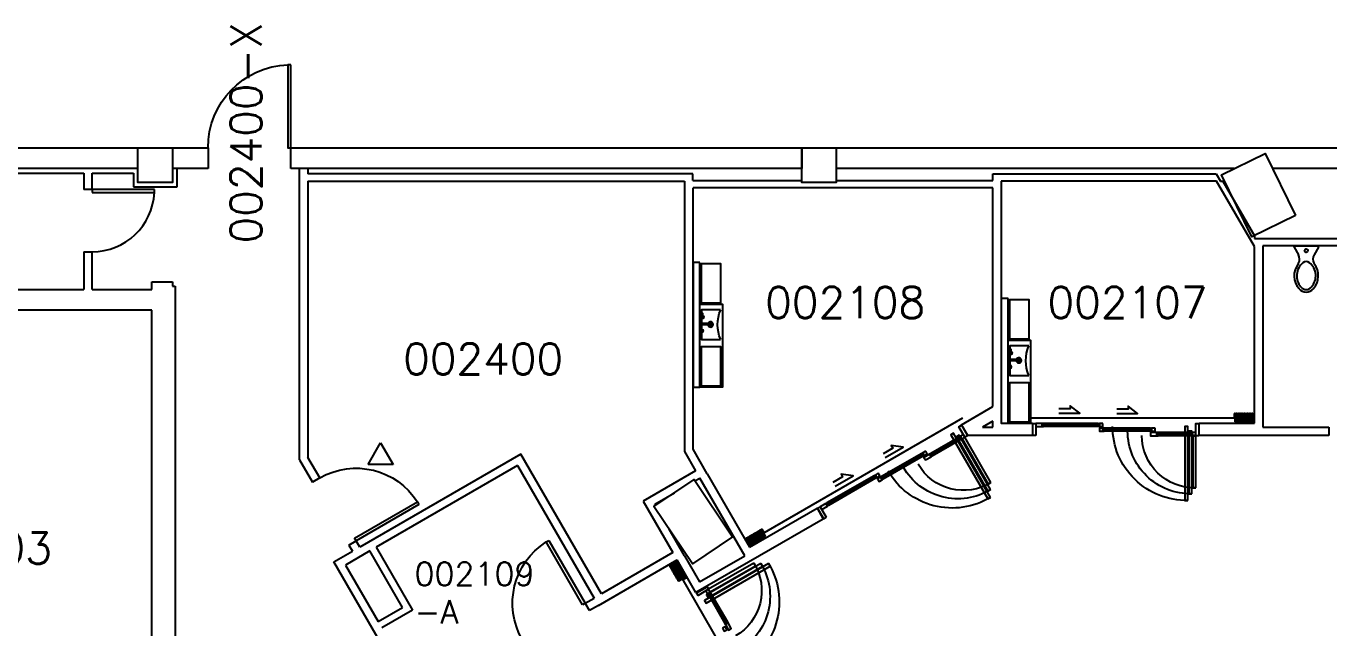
# Model space of a CAD drawing. Extents: x -1957 to 1822, y 4767 to 7331.
# Drawn here: x -1196 to -442, y 6773 to 7121 of the extents above; entities that cross this region are included whole.
import ezdxf

# ---------------------------------------------------------------- set-up
doc = ezdxf.new("R2010")
doc.units = 0
doc.header["$LTSCALE"] = 48
doc.header["$MEASUREMENT"] = 0
doc.layers.get('0').update_dxf_attribs({"linetype": 'CONTINUOUS'})
for name, color, linetype in [('ARDOOR', 7, 'CONTINUOUS'), ('ARROOMNO', 4, 'CONTINUOUS'), ('ARWALL', 7, 'CONTINUOUS'), ('COL', 14, 'CONTINUOUS'), ('EXDOOR', 8, 'CONTINUOUS'), ('EXWALL', 8, 'CONTINUOUS'), ('MILL', 1, 'CONTINUOUS'), ('MPFIXTURE', 3, 'CONTINUOUS'), ('NOTE', 4, 'CONTINUOUS')]:
    doc.layers.add(name, color=color, linetype=linetype)
doc.styles.add('ROMANS', font='romans.shx', dxfattribs={"height": 18})

# ---------------------------------------------------------------- blocks, each defined once
blk = doc.blocks.new('TLT-WALL')
for p, q in [((-7, 0), (7, 0)), ((-7, -0.75), (-7, 0)), ((-7, -0.75), (-4.5, -5.25)), ((7, -0.75), (4.5, -5.25)), ((7, -0.75), (7, 0))]:
    blk.add_line(p, q)
blk.add_circle((0, -2.75), 1)
for centre, radius, start, end in [((-9, -7.75), 5.15, 333.62223, 29.0546), ((9, -7.75), 5.15, 150.9454, 206.37777), ((4.17, -17.29), 11.17, 141.80297, 221.62671), ((4.17, -17.29), 9.67, 128.70115, 221.62671), ((-6.18, -9.15), 2, 321.80297, 333.62223), ((0, -12.09), 3, 51.29885, 128.70115), ((-4.17, -17.29), 9.67, 318.37329, 51.29885), ((-4.17, -17.29), 11.17, 318.37329, 38.19703), ((6.18, -9.15), 2, 206.37777, 218.19703), ((-5.67, -26.04), 2, 38.98795, 41.62671), ((0, -21.45), 5.3, 218.98795, 321.01205), ((-5.67, -26.04), 3.5, 38.98795, 41.62671), ((0, -21.45), 3.8, 218.98795, 321.01205), ((5.67, -26.04), 3.5, 138.37329, 141.01205), ((5.67, -26.04), 2, 138.37329, 141.01205)]:
    blk.add_arc(centre, radius, start, end)
blk = doc.blocks.new('3-06-DR')
at = {"color": 0}
for p, q in [((0, 42), (0, 0)), ((1.75, 42), (0, 42)), ((1.75, 0), (1.75, 42)), ((0, 0), (1.75, 0))]:
    blk.add_line(p, q, dxfattribs=at)
blk.add_arc((-0.07, -0.03), 42.07, 0.03589, 87.52636, dxfattribs=at)
blk = doc.blocks.new('3-00-DR')
at = {"color": 0}
for p, q in [((0, 36), (0, 0)), ((1.75, 36), (0, 36)), ((1.75, 0), (1.75, 36)), ((0, 0), (1.75, 0))]:
    blk.add_line(p, q, dxfattribs=at)
blk.add_arc((-0.08, -0.03), 36.08, 0.04901, 87.09698, dxfattribs=at)
blk = doc.blocks.new('4-00-DR')
at = {"color": 0}
blk.add_lwpolyline([(0, 48), (1.75, 48), (1.75, 0), (0, 0)], close=True, dxfattribs=at)
blk.add_arc((-0.06, -0.02), 48.06, 0.02741, 87.84514, dxfattribs=at)
blk = doc.blocks.new('TRIANGLE')
for p, q in [((-7.26, -3.64), (0, 8.93)), ((0, 8.93), (7.26, -3.64)), ((7.26, -3.64), (-7.26, -3.64))]:
    blk.add_line(p, q)

msp = doc.modelspace()

# ---------------------------------------------------------------- linework, layer by layer
at = {"layer": 'ARDOOR'}
for p, q in [((-496.81, 6894.38), (-496.81, 6896.68)), ((-496.35, 6892.09), (-496.35, 6896.68)), ((-495.89, 6892.09), (-495.89, 6896.68)), ((-495.43, 6892.09), (-495.43, 6896.68)), ((-494.97, 6892.09), (-494.97, 6896.68)), ((-494.52, 6892.09), (-494.52, 6896.68)), ((-494.06, 6892.09), (-494.06, 6896.68)), ((-493.6, 6892.09), (-493.6, 6896.68)), ((-493.14, 6892.09), (-493.14, 6896.68)), ((-492.68, 6892.09), (-492.68, 6896.68)), ((-492.22, 6892.09), (-492.22, 6896.68)), ((-491.76, 6892.09), (-491.76, 6896.68)), ((-491.31, 6892.09), (-491.31, 6896.68)), ((-490.85, 6892.09), (-490.85, 6896.68)), ((-490.39, 6892.09), (-490.39, 6896.68)), ((-489.93, 6892.09), (-489.93, 6896.68)), ((-489.47, 6892.09), (-489.47, 6896.68)), ((-489.01, 6892.09), (-489.01, 6896.68)), ((-488.55, 6892.09), (-488.55, 6896.68)), ((-488.1, 6892.09), (-488.1, 6896.68)), ((-487.64, 6892.09), (-487.64, 6896.68)), ((-487.18, 6892.09), (-487.18, 6896.68)), ((-486.72, 6892.09), (-486.72, 6896.68)), ((-486.26, 6892.09), (-486.26, 6896.68)), ((-654.22, 6894.09), (-778.9, 6822.17)), ((-614.84, 6894.35), (-485.34, 6894.35)), ((-575.76, 6891.06), (-607.26, 6891.07)), ((-575.76, 6889.31), (-607.26, 6889.32)), ((-496.81, 6893.99), (-496.81, 6894.38)), ((-496.35, 6892.08), (-496.35, 6892.09)), ((-495.89, 6892.08), (-495.89, 6892.09)), ((-495.43, 6892.08), (-495.43, 6892.09)), ((-494.97, 6892.08), (-494.97, 6892.09)), ((-494.52, 6892.08), (-494.52, 6892.09)), ((-494.06, 6892.08), (-494.06, 6892.09)), ((-493.6, 6892.08), (-493.6, 6892.09)), ((-493.14, 6892.08), (-493.14, 6892.09)), ((-492.68, 6892.08), (-492.68, 6892.09)), ((-492.22, 6892.08), (-492.22, 6892.09)), ((-491.76, 6892.08), (-491.76, 6892.09)), ((-491.31, 6892.08), (-491.31, 6892.09)), ((-490.85, 6892.08), (-490.85, 6892.09)), ((-490.39, 6892.08), (-490.39, 6892.09)), ((-489.93, 6892.08), (-489.93, 6892.09)), ((-489.47, 6892.08), (-489.47, 6892.09)), ((-489.01, 6892.08), (-489.01, 6892.09)), ((-488.55, 6892.08), (-488.55, 6892.09)), ((-488.1, 6892.08), (-488.1, 6892.09)), ((-487.64, 6892.08), (-487.64, 6892.09)), ((-487.18, 6892.08), (-487.18, 6892.09)), ((-486.72, 6892.08), (-486.72, 6892.09)), ((-486.26, 6892.08), (-486.26, 6892.09)), ((-485.8, 6892.09), (-485.8, 6894.38)), ((-485.8, 6892.08), (-485.8, 6892.09)), ((-656.13, 6883.26), (-672.59, 6873.76)), ((-655.26, 6881.75), (-671.71, 6872.25)), ((-545.51, 6888.44), (-572.26, 6888.44)), ((-545.51, 6886.69), (-572.26, 6886.69)), ((-522.01, 6885.81), (-541.01, 6885.81)), ((-522.01, 6884.06), (-541.01, 6884.06)), ((-677.8, 6873.79), (-700.96, 6860.41)), ((-676.92, 6872.27), (-700.09, 6858.9)), ((-705.31, 6860.94), (-732.59, 6845.19)), ((-704.43, 6859.42), (-731.71, 6843.67)), ((-769.4, 6825.01), (-771.7, 6828.98)), ((-769.01, 6825.24), (-771.3, 6829.21)), ((-768.61, 6825.47), (-770.9, 6829.44)), ((-768.21, 6825.7), (-770.5, 6829.67)), ((-768.96, 6827.91), (-770.11, 6829.9)), ((-776.95, 6820.66), (-779.24, 6824.63)), ((-776.55, 6820.89), (-778.85, 6824.86)), ((-777.35, 6820.43), (-778.49, 6822.41)), ((-776.16, 6821.11), (-778.45, 6825.09)), ((-775.76, 6821.34), (-778.05, 6825.32)), ((-775.36, 6821.57), (-777.65, 6825.54)), ((-774.97, 6821.8), (-777.26, 6825.77)), ((-774.57, 6822.03), (-776.86, 6826)), ((-774.17, 6822.26), (-776.46, 6826.23)), ((-773.77, 6822.49), (-776.07, 6826.46)), ((-775.75, 6821.33), (-775.76, 6821.34)), ((-773.38, 6822.72), (-775.67, 6826.69)), ((-775.36, 6821.56), (-775.36, 6821.57)), ((-772.98, 6822.95), (-775.27, 6826.92)), ((-774.96, 6821.79), (-774.97, 6821.8)), ((-772.58, 6823.18), (-774.87, 6827.15)), ((-774.56, 6822.02), (-774.57, 6822.03)), ((-772.19, 6823.41), (-774.48, 6827.38)), ((-774.17, 6822.25), (-774.17, 6822.26)), ((-771.79, 6823.64), (-774.08, 6827.61)), ((-773.77, 6822.48), (-773.77, 6822.49)), ((-771.39, 6823.86), (-773.68, 6827.84)), ((-773.37, 6822.71), (-773.38, 6822.72)), ((-770.99, 6824.09), (-773.29, 6828.07)), ((-772.97, 6822.94), (-772.98, 6822.95)), ((-770.6, 6824.32), (-772.89, 6828.29)), ((-772.58, 6823.17), (-772.58, 6823.18)), ((-770.2, 6824.55), (-772.49, 6828.52)), ((-772.18, 6823.4), (-772.19, 6823.41)), ((-769.8, 6824.78), (-772.09, 6828.75)), ((-771.78, 6823.63), (-771.79, 6823.64)), ((-771.39, 6823.85), (-771.39, 6823.86)), ((-770.99, 6824.08), (-770.99, 6824.09)), ((-770.59, 6824.31), (-770.6, 6824.32)), ((-770.19, 6824.54), (-770.2, 6824.55)), ((-769.8, 6824.77), (-769.8, 6824.78)), ((-769.4, 6825), (-769.4, 6825.01)), ((-769, 6825.23), (-769.01, 6825.24)), ((-768.76, 6827.57), (-768.96, 6827.91)), ((-768.6, 6825.46), (-768.61, 6825.47)), ((-768.21, 6825.69), (-768.21, 6825.7)), ((-777.34, 6820.42), (-777.35, 6820.43)), ((-776.95, 6820.65), (-776.95, 6820.66)), ((-776.55, 6820.88), (-776.55, 6820.89)), ((-776.15, 6821.1), (-776.16, 6821.11)), ((-823.61, 6809.18), (-823.6, 6809.19)), ((-823.6, 6809.19), (-821.61, 6810.33)), ((-823.38, 6808.78), (-823.37, 6808.79)), ((-823.37, 6808.79), (-819.4, 6811.08)), ((-823.15, 6808.39), (-823.14, 6808.39)), ((-823.14, 6808.39), (-819.17, 6810.68)), ((-822.92, 6807.99), (-822.91, 6807.99)), ((-822.91, 6807.99), (-818.94, 6810.29)), ((-822.69, 6807.59), (-822.68, 6807.6)), ((-822.68, 6807.6), (-818.71, 6809.89)), ((-822.46, 6807.19), (-822.45, 6807.2)), ((-822.45, 6807.2), (-818.48, 6809.49)), ((-822.23, 6806.8), (-822.22, 6806.8)), ((-822.22, 6806.8), (-818.25, 6809.1)), ((-822, 6806.4), (-821.99, 6806.41)), ((-821.99, 6806.41), (-818.02, 6808.7)), ((-821.85, 6810.73), (-762.68, 6708.23)), ((-821.76, 6806.01), (-817.79, 6808.3)), ((-821.53, 6805.61), (-817.56, 6807.9)), ((-821.31, 6805.21), (-817.33, 6807.51)), ((-821.08, 6804.82), (-817.1, 6807.11)), ((-820.85, 6804.42), (-816.88, 6806.71)), ((-820.62, 6804.02), (-816.65, 6806.32)), ((-821.77, 6806), (-821.76, 6806.01)), ((-821.54, 6805.61), (-821.53, 6805.61)), ((-821.32, 6805.21), (-821.31, 6805.21)), ((-821.09, 6804.81), (-821.08, 6804.82)), ((-820.86, 6804.41), (-820.85, 6804.42)), ((-820.63, 6804.02), (-820.62, 6804.02)), ((-820.4, 6803.62), (-820.39, 6803.63)), ((-820.39, 6803.63), (-816.42, 6805.92)), ((-820.17, 6803.22), (-820.16, 6803.23)), ((-820.16, 6803.23), (-816.19, 6805.52)), ((-819.94, 6802.83), (-819.93, 6802.83)), ((-819.93, 6802.83), (-815.96, 6805.12)), ((-819.71, 6802.43), (-819.7, 6802.43)), ((-819.7, 6802.43), (-815.73, 6804.73)), ((-819.48, 6802.03), (-819.47, 6802.04)), ((-819.47, 6802.04), (-815.5, 6804.33)), ((-819.25, 6801.63), (-819.24, 6801.64)), ((-819.24, 6801.64), (-815.27, 6803.93)), ((-819.02, 6801.24), (-819.01, 6801.24)), ((-819.01, 6801.24), (-815.04, 6803.54)), ((-818.79, 6800.84), (-818.78, 6800.85)), ((-818.78, 6800.85), (-814.81, 6803.14)), ((-818.56, 6800.45), (-814.58, 6802.74)), ((-818.56, 6800.44), (-818.56, 6800.45)), ((-818.34, 6800.05), (-818.33, 6800.05)), ((-818.33, 6800.05), (-814.35, 6802.34)), ((-816.45, 6800.6), (-816.11, 6800.8)), ((-816.11, 6800.8), (-814.13, 6801.95)), ((-801.22, 6791.99), (-791.72, 6775.54)), ((-799.71, 6792.87), (-790.21, 6776.41))]:
    msp.add_line(p, q, dxfattribs=at)
at = {"layer": 'ARDOOR', "flags": 128}
for points in [[(-598.38, 6897.06), (-586.38, 6897.06), (-591.93, 6901.33), (-591.93, 6899.56), (-598.43, 6899.56)], [(-564.88, 6896.94), (-552.88, 6896.94), (-558.43, 6901.2), (-558.43, 6899.44), (-564.93, 6899.44)], [(-496.35, 6896.67), (-496.39, 6896.8), (-496.51, 6896.88), (-496.65, 6896.88), (-496.76, 6896.8), (-496.81, 6896.67)], [(-495.43, 6896.67), (-495.48, 6896.8), (-495.59, 6896.88), (-495.73, 6896.88), (-495.85, 6896.8), (-495.89, 6896.67)], [(-494.52, 6896.67), (-494.56, 6896.8), (-494.67, 6896.88), (-494.82, 6896.88), (-494.93, 6896.8), (-494.97, 6896.67)], [(-493.6, 6896.67), (-493.64, 6896.8), (-493.76, 6896.88), (-493.9, 6896.88), (-494.01, 6896.8), (-494.06, 6896.67)], [(-492.68, 6896.67), (-492.73, 6896.8), (-492.84, 6896.88), (-492.98, 6896.88), (-493.1, 6896.8), (-493.14, 6896.67)], [(-491.76, 6896.67), (-491.81, 6896.8), (-491.92, 6896.88), (-492.06, 6896.88), (-492.18, 6896.8), (-492.22, 6896.67)], [(-490.85, 6896.67), (-490.89, 6896.8), (-491.01, 6896.88), (-491.15, 6896.88), (-491.26, 6896.8), (-491.31, 6896.67)], [(-489.93, 6896.67), (-489.97, 6896.8), (-490.09, 6896.88), (-490.23, 6896.88), (-490.34, 6896.8), (-490.39, 6896.67)], [(-489.01, 6896.67), (-489.06, 6896.8), (-489.17, 6896.88), (-489.31, 6896.88), (-489.43, 6896.8), (-489.47, 6896.67)], [(-488.1, 6896.67), (-488.14, 6896.8), (-488.25, 6896.88), (-488.4, 6896.88), (-488.51, 6896.8), (-488.55, 6896.67)], [(-487.18, 6896.67), (-487.22, 6896.8), (-487.34, 6896.88), (-487.48, 6896.88), (-487.59, 6896.8), (-487.64, 6896.67)], [(-486.26, 6896.67), (-486.31, 6896.8), (-486.42, 6896.88), (-486.56, 6896.88), (-486.68, 6896.8), (-486.72, 6896.67)], [(-651.36, 6884), (-652.88, 6883.12), (-656.38, 6889.19), (-654.86, 6890.06), (-651.36, 6884)], [(-611.76, 6884.07), (-613.51, 6884.07), (-613.51, 6891.07), (-611.76, 6891.07), (-611.76, 6884.07)], [(-608.01, 6891.07), (-611.76, 6891.07), (-611.76, 6889.32), (-608.01, 6889.32), (-608.01, 6891.07)], [(-607.26, 6890.57), (-607.26, 6891.07), (-608.01, 6891.07), (-608.01, 6890.57), (-607.26, 6890.57)], [(-575.01, 6890.56), (-608.01, 6890.57), (-608.01, 6889.82), (-575.01, 6889.81), (-575.01, 6890.56)], [(-607.26, 6889.32), (-607.26, 6889.82), (-608.01, 6889.82), (-608.01, 6889.32), (-607.26, 6889.32)], [(-575.76, 6890.56), (-575.76, 6891.06), (-575.01, 6891.06), (-575.01, 6890.56), (-575.76, 6890.56)], [(-575.76, 6889.31), (-575.76, 6889.81), (-575.01, 6889.81), (-575.01, 6889.31), (-575.76, 6889.31)], [(-573.01, 6891.06), (-575.01, 6891.06), (-575.01, 6889.31), (-573.01, 6889.31), (-573.01, 6891.06)], [(-523.76, 6846.63), (-523.76, 6889.38), (-525.51, 6889.38), (-525.51, 6846.63), (-523.76, 6846.63)], [(-517.51, 6884.06), (-519.26, 6884.06), (-519.26, 6891.06), (-517.51, 6891.06), (-517.51, 6884.06)], [(-496.35, 6892.08), (-496.31, 6891.95), (-496.19, 6891.86), (-496.05, 6891.86), (-495.94, 6891.95), (-495.89, 6892.08)], [(-495.43, 6892.08), (-495.39, 6891.95), (-495.27, 6891.86), (-495.13, 6891.86), (-495.02, 6891.95), (-494.97, 6892.08)], [(-494.52, 6892.08), (-494.47, 6891.95), (-494.36, 6891.86), (-494.22, 6891.86), (-494.1, 6891.95), (-494.06, 6892.08)], [(-493.6, 6892.08), (-493.55, 6891.95), (-493.44, 6891.86), (-493.3, 6891.86), (-493.18, 6891.95), (-493.14, 6892.08)], [(-492.68, 6892.08), (-492.64, 6891.95), (-492.52, 6891.86), (-492.38, 6891.86), (-492.27, 6891.95), (-492.22, 6892.08)], [(-491.76, 6892.08), (-491.72, 6891.95), (-491.61, 6891.86), (-491.46, 6891.86), (-491.35, 6891.95), (-491.31, 6892.08)], [(-490.85, 6892.08), (-490.8, 6891.95), (-490.69, 6891.86), (-490.55, 6891.86), (-490.43, 6891.95), (-490.39, 6892.08)], [(-489.93, 6892.08), (-489.89, 6891.95), (-489.77, 6891.86), (-489.63, 6891.86), (-489.52, 6891.95), (-489.47, 6892.08)], [(-489.01, 6892.08), (-488.97, 6891.95), (-488.85, 6891.86), (-488.71, 6891.86), (-488.6, 6891.95), (-488.55, 6892.08)], [(-488.1, 6892.08), (-488.05, 6891.95), (-487.94, 6891.86), (-487.8, 6891.86), (-487.68, 6891.95), (-487.64, 6892.08)], [(-487.18, 6892.08), (-487.13, 6891.95), (-487.02, 6891.86), (-486.88, 6891.86), (-486.76, 6891.95), (-486.72, 6892.08)], [(-486.26, 6892.08), (-486.22, 6891.95), (-486.1, 6891.86), (-485.96, 6891.86), (-485.85, 6891.95), (-485.8, 6892.08)], [(-655.23, 6883.21), (-672.99, 6872.96), (-672.61, 6872.31), (-654.86, 6882.56), (-655.23, 6883.21)], [(-638.02, 6848.4), (-659.4, 6885.42), (-660.91, 6884.54), (-639.54, 6847.52), (-638.02, 6848.4)], [(-638.01, 6852.88), (-656.14, 6884.27), (-657.65, 6883.4), (-639.53, 6852), (-638.01, 6852.88)], [(-655.88, 6882.83), (-656.13, 6883.26), (-655.48, 6883.64), (-655.23, 6883.21), (-655.88, 6882.83)], [(-655.26, 6881.75), (-655.51, 6882.18), (-654.86, 6882.56), (-654.61, 6882.12), (-655.26, 6881.75)], [(-653.75, 6884.64), (-655.48, 6883.64), (-654.61, 6882.12), (-652.88, 6883.12), (-653.75, 6884.64)], [(-654.39, 6882.25), (-654.39, 6882.25), (-639.27, 6856.05), (-637.75, 6856.93)], [(-637.75, 6856.93), (-652.88, 6883.12), (-652.88, 6883.12)], [(-573.01, 6888.44), (-575.01, 6888.44), (-575.01, 6886.69), (-573.01, 6886.69), (-573.01, 6888.44)], [(-572.26, 6887.94), (-572.26, 6888.44), (-573.01, 6888.44), (-573.01, 6887.94), (-572.26, 6887.94)], [(-544.76, 6887.94), (-573.01, 6887.94), (-573.01, 6887.19), (-544.76, 6887.19), (-544.76, 6887.94)], [(-572.26, 6886.69), (-572.26, 6887.19), (-573.01, 6887.19), (-573.01, 6886.69), (-572.26, 6886.69)], [(-545.51, 6887.94), (-545.51, 6888.44), (-544.76, 6888.44), (-544.76, 6887.94), (-545.51, 6887.94)], [(-545.51, 6886.69), (-545.51, 6887.19), (-544.76, 6887.19), (-544.76, 6886.69), (-545.51, 6886.69)], [(-541.76, 6885.81), (-545.51, 6885.81), (-545.51, 6884.06), (-541.76, 6884.06), (-541.76, 6885.81)], [(-542.76, 6888.44), (-544.76, 6888.44), (-544.76, 6886.69), (-542.76, 6886.69), (-542.76, 6888.44)], [(-541.01, 6885.31), (-541.01, 6885.81), (-541.76, 6885.81), (-541.76, 6885.31), (-541.01, 6885.31)], [(-521.26, 6885.31), (-541.76, 6885.31), (-541.76, 6884.56), (-521.26, 6884.56), (-521.26, 6885.31)], [(-541.01, 6884.06), (-541.01, 6884.56), (-541.76, 6884.56), (-541.76, 6884.06), (-541.01, 6884.06)], [(-521.51, 6850.5), (-521.51, 6886.75), (-523.26, 6886.75), (-523.26, 6850.5), (-521.51, 6850.5)], [(-522.01, 6885.31), (-522.01, 6885.81), (-521.26, 6885.81), (-521.26, 6885.31), (-522.01, 6885.31)], [(-522.01, 6884.06), (-522.01, 6884.56), (-521.26, 6884.56), (-521.26, 6884.06), (-522.01, 6884.06)], [(-519.26, 6885.81), (-521.26, 6885.81), (-521.26, 6884.06), (-519.26, 6884.06), (-519.26, 6885.81)], [(-519.26, 6853.88), (-519.26, 6884.13), (-521.01, 6884.13), (-521.01, 6853.88), (-519.26, 6853.88)], [(-698.83, 6871.46), (-688.43, 6877.46), (-695.37, 6878.37), (-694.49, 6876.85), (-700.12, 6873.6)], [(-677.55, 6873.35), (-677.8, 6873.79), (-677.15, 6874.16), (-676.9, 6873.73), (-677.55, 6873.35)], [(-675.42, 6875.16), (-677.15, 6874.16), (-676.27, 6872.65), (-674.54, 6873.65), (-675.42, 6875.16)], [(-676.9, 6873.73), (-701.36, 6859.6), (-700.99, 6858.95), (-676.52, 6873.08), (-676.9, 6873.73)], [(-676.92, 6872.27), (-677.17, 6872.7), (-676.52, 6873.08), (-676.27, 6872.65), (-676.92, 6872.27)], [(-673.24, 6873.39), (-676.48, 6871.51), (-675.61, 6870), (-672.36, 6871.87), (-673.24, 6873.39)], [(-672.34, 6873.33), (-672.59, 6873.76), (-673.24, 6873.39), (-672.99, 6872.96), (-672.34, 6873.33)], [(-671.71, 6872.25), (-671.96, 6872.68), (-672.61, 6872.31), (-672.36, 6871.87), (-671.71, 6872.25)], [(-704.41, 6860.88), (-732.99, 6844.38), (-732.61, 6843.73), (-704.03, 6860.23), (-704.41, 6860.88)], [(-727.9, 6854.82), (-717.51, 6860.82), (-724.45, 6861.73), (-723.57, 6860.21), (-729.2, 6856.96)], [(-705.06, 6860.5), (-705.31, 6860.94), (-704.66, 6861.31), (-704.41, 6860.88), (-705.06, 6860.5)], [(-704.43, 6859.42), (-704.68, 6859.85), (-704.03, 6860.23), (-703.78, 6859.79), (-704.43, 6859.42)], [(-702.93, 6862.31), (-704.66, 6861.31), (-703.78, 6859.79), (-702.05, 6860.79), (-702.93, 6862.31)], [(-701.61, 6860.04), (-703.34, 6859.04), (-702.47, 6857.52), (-700.74, 6858.52), (-701.61, 6860.04)], [(-700.71, 6859.98), (-700.96, 6860.41), (-701.61, 6860.04), (-701.36, 6859.6), (-700.71, 6859.98)], [(-700.09, 6858.9), (-700.34, 6859.33), (-700.99, 6858.95), (-700.74, 6858.52), (-700.09, 6858.9)], [(-733.24, 6844.81), (-736.48, 6842.94), (-735.61, 6841.42), (-732.36, 6843.29), (-733.24, 6844.81)], [(-732.34, 6844.75), (-732.59, 6845.19), (-733.24, 6844.81), (-732.99, 6844.38), (-732.34, 6844.75)], [(-731.71, 6843.67), (-731.96, 6844.1), (-732.61, 6843.73), (-732.36, 6843.29), (-731.71, 6843.67)], [(-732.98, 6836.87), (-734.5, 6836), (-738, 6842.06), (-736.48, 6842.94), (-732.98, 6836.87)], [(-772.09, 6828.74), (-772.12, 6828.88), (-772.06, 6829.01), (-771.94, 6829.08), (-771.8, 6829.07), (-771.69, 6828.97)], [(-771.29, 6829.2), (-771.32, 6829.34), (-771.27, 6829.47), (-771.14, 6829.54), (-771, 6829.53), (-770.9, 6829.43)], [(-770.5, 6829.66), (-770.53, 6829.8), (-770.47, 6829.93), (-770.35, 6830), (-770.21, 6829.98), (-770.1, 6829.89)], [(-779.24, 6824.62), (-779.27, 6824.76), (-779.21, 6824.89), (-779.09, 6824.96), (-778.95, 6824.94), (-778.84, 6824.85)], [(-778.44, 6825.08), (-778.47, 6825.22), (-778.41, 6825.34), (-778.29, 6825.42), (-778.15, 6825.4), (-778.05, 6825.31)], [(-777.65, 6825.54), (-777.68, 6825.67), (-777.62, 6825.8), (-777.5, 6825.87), (-777.36, 6825.86), (-777.25, 6825.76)], [(-776.85, 6825.99), (-776.88, 6826.13), (-776.83, 6826.26), (-776.7, 6826.33), (-776.56, 6826.32), (-776.46, 6826.22)], [(-776.06, 6826.45), (-776.09, 6826.59), (-776.03, 6826.72), (-775.91, 6826.79), (-775.77, 6826.78), (-775.66, 6826.68)], [(-775.36, 6821.56), (-775.33, 6821.42), (-775.39, 6821.29), (-775.51, 6821.22), (-775.65, 6821.24), (-775.75, 6821.33)], [(-775.27, 6826.91), (-775.29, 6827.05), (-775.24, 6827.18), (-775.11, 6827.25), (-774.97, 6827.23), (-774.87, 6827.14)], [(-774.56, 6822.02), (-774.53, 6821.88), (-774.59, 6821.75), (-774.71, 6821.68), (-774.85, 6821.7), (-774.96, 6821.79)], [(-774.47, 6827.37), (-774.5, 6827.51), (-774.44, 6827.64), (-774.32, 6827.71), (-774.18, 6827.69), (-774.07, 6827.6)], [(-773.77, 6822.48), (-773.74, 6822.34), (-773.8, 6822.21), (-773.92, 6822.14), (-774.06, 6822.16), (-774.17, 6822.25)], [(-773.68, 6827.83), (-773.71, 6827.97), (-773.65, 6828.09), (-773.53, 6828.17), (-773.38, 6828.15), (-773.28, 6828.06)], [(-772.97, 6822.94), (-772.94, 6822.8), (-773, 6822.67), (-773.13, 6822.6), (-773.27, 6822.61), (-773.37, 6822.71)], [(-772.88, 6828.28), (-772.91, 6828.42), (-772.85, 6828.55), (-772.73, 6828.62), (-772.59, 6828.61), (-772.49, 6828.51)], [(-772.18, 6823.4), (-772.15, 6823.26), (-772.21, 6823.13), (-772.33, 6823.06), (-772.47, 6823.07), (-772.58, 6823.17)], [(-771.39, 6823.85), (-771.36, 6823.72), (-771.41, 6823.59), (-771.54, 6823.52), (-771.68, 6823.53), (-771.78, 6823.63)], [(-770.59, 6824.31), (-770.56, 6824.17), (-770.62, 6824.04), (-770.74, 6823.97), (-770.88, 6823.99), (-770.99, 6824.08)], [(-769.8, 6824.77), (-769.77, 6824.63), (-769.82, 6824.5), (-769.95, 6824.43), (-770.09, 6824.45), (-770.19, 6824.54)], [(-769, 6825.23), (-768.97, 6825.09), (-769.03, 6824.96), (-769.15, 6824.89), (-769.29, 6824.91), (-769.4, 6825)], [(-768.21, 6825.69), (-768.18, 6825.55), (-768.24, 6825.42), (-768.36, 6825.35), (-768.5, 6825.36), (-768.6, 6825.46)], [(-776.95, 6820.65), (-776.92, 6820.51), (-776.97, 6820.38), (-777.1, 6820.31), (-777.24, 6820.32), (-777.34, 6820.42)], [(-776.15, 6821.1), (-776.12, 6820.97), (-776.18, 6820.84), (-776.3, 6820.77), (-776.44, 6820.78), (-776.55, 6820.88)], [(-823.38, 6808.78), (-823.52, 6808.75), (-823.65, 6808.81), (-823.72, 6808.93), (-823.7, 6809.08), (-823.61, 6809.18)], [(-822.92, 6807.99), (-823.06, 6807.96), (-823.19, 6808.02), (-823.26, 6808.14), (-823.24, 6808.28), (-823.15, 6808.39)], [(-822.46, 6807.19), (-822.6, 6807.17), (-822.73, 6807.22), (-822.8, 6807.35), (-822.79, 6807.49), (-822.69, 6807.59)], [(-822, 6806.4), (-822.14, 6806.37), (-822.27, 6806.43), (-822.34, 6806.55), (-822.33, 6806.69), (-822.23, 6806.8)], [(-819.41, 6811.08), (-819.27, 6811.11), (-819.14, 6811.05), (-819.07, 6810.92), (-819.08, 6810.78), (-819.18, 6810.68)], [(-818.95, 6810.28), (-818.81, 6810.31), (-818.68, 6810.25), (-818.61, 6810.13), (-818.62, 6809.99), (-818.72, 6809.88)], [(-818.49, 6809.49), (-818.35, 6809.52), (-818.22, 6809.46), (-818.15, 6809.34), (-818.17, 6809.2), (-818.26, 6809.09)], [(-818.03, 6808.69), (-817.89, 6808.72), (-817.76, 6808.66), (-817.69, 6808.54), (-817.71, 6808.4), (-817.8, 6808.3)], [(-817.57, 6807.9), (-817.43, 6807.93), (-817.31, 6807.87), (-817.23, 6807.75), (-817.25, 6807.61), (-817.34, 6807.5)], [(-817.11, 6807.1), (-816.98, 6807.13), (-816.85, 6807.08), (-816.78, 6806.95), (-816.79, 6806.81), (-816.89, 6806.71)], [(-816.66, 6806.31), (-816.52, 6806.34), (-816.39, 6806.28), (-816.32, 6806.16), (-816.33, 6806.02), (-816.43, 6805.91)], [(-766.35, 6810.1), (-803.38, 6788.73), (-802.5, 6787.21), (-765.48, 6808.59), (-766.35, 6810.1)], [(-770.84, 6810.11), (-802.23, 6791.99), (-801.35, 6790.47), (-769.96, 6808.6), (-770.84, 6810.11)], [(-774.88, 6810.37), (-801.08, 6795.25), (-801.08, 6795.25)], [(-800.21, 6793.73), (-800.21, 6793.73), (-774.01, 6808.86), (-774.88, 6810.37)], [(-821.54, 6805.61), (-821.68, 6805.58), (-821.81, 6805.63), (-821.88, 6805.76), (-821.87, 6805.9), (-821.77, 6806)], [(-821.09, 6804.81), (-821.22, 6804.78), (-821.35, 6804.84), (-821.43, 6804.96), (-821.41, 6805.1), (-821.32, 6805.21)], [(-820.63, 6804.02), (-820.77, 6803.99), (-820.9, 6804.05), (-820.97, 6804.17), (-820.95, 6804.31), (-820.86, 6804.41)], [(-820.17, 6803.22), (-820.31, 6803.19), (-820.44, 6803.25), (-820.51, 6803.37), (-820.49, 6803.52), (-820.4, 6803.62)], [(-819.71, 6802.43), (-819.85, 6802.4), (-819.98, 6802.46), (-820.05, 6802.58), (-820.03, 6802.72), (-819.94, 6802.83)], [(-819.25, 6801.63), (-819.39, 6801.61), (-819.52, 6801.66), (-819.59, 6801.79), (-819.58, 6801.93), (-819.48, 6802.03)], [(-818.79, 6800.84), (-818.93, 6800.81), (-819.06, 6800.87), (-819.13, 6800.99), (-819.12, 6801.13), (-819.02, 6801.24)], [(-818.34, 6800.05), (-818.47, 6800.02), (-818.6, 6800.07), (-818.67, 6800.2), (-818.66, 6800.34), (-818.56, 6800.44)], [(-816.2, 6805.52), (-816.06, 6805.54), (-815.93, 6805.49), (-815.86, 6805.36), (-815.87, 6805.22), (-815.97, 6805.12)], [(-815.74, 6804.72), (-815.6, 6804.75), (-815.47, 6804.69), (-815.4, 6804.57), (-815.42, 6804.43), (-815.51, 6804.32)], [(-815.28, 6803.93), (-815.14, 6803.96), (-815.01, 6803.9), (-814.94, 6803.78), (-814.96, 6803.63), (-815.05, 6803.53)], [(-814.82, 6803.13), (-814.68, 6803.16), (-814.55, 6803.1), (-814.48, 6802.98), (-814.5, 6802.84), (-814.59, 6802.74)], [(-814.36, 6802.34), (-814.23, 6802.37), (-814.1, 6802.31), (-814.03, 6802.19), (-814.04, 6802.05), (-814.13, 6801.94)], [(-801.96, 6796.76), (-801.08, 6795.25), (-807.14, 6791.75), (-808.02, 6793.26), (-801.96, 6796.76)], [(-802.6, 6794.37), (-801.6, 6792.64), (-800.08, 6793.52), (-801.08, 6795.25), (-802.6, 6794.37)], [(-800.79, 6792.24), (-801.22, 6791.99), (-801.6, 6792.64), (-801.16, 6792.89), (-800.79, 6792.24)], [(-801.16, 6792.89), (-790.91, 6775.14), (-790.26, 6775.51), (-800.51, 6793.27), (-801.16, 6792.89)], [(-799.71, 6792.87), (-800.14, 6792.62), (-800.51, 6793.27), (-800.08, 6793.52), (-799.71, 6792.87)], [(-790.21, 6776.41), (-790.64, 6776.16), (-790.26, 6775.51), (-789.83, 6775.76), (-790.21, 6776.41)], [(-793.12, 6772.71), (-792.12, 6770.98), (-790.6, 6771.85), (-791.6, 6773.58), (-793.12, 6772.71)], [(-791.29, 6775.79), (-791.72, 6775.54), (-791.35, 6774.89), (-790.91, 6775.14), (-791.29, 6775.79)], [(-791.35, 6774.89), (-789.47, 6771.64), (-787.96, 6772.51), (-789.83, 6775.76), (-791.35, 6774.89)]]:
    msp.add_lwpolyline(points, dxfattribs=at)
at = {"layer": 'ARDOOR'}
for centre, start, end in [((-496.58, 6896.68), 359.99932, 179.99932), ((-495.66, 6896.68), 359.99932, 179.99932), ((-494.74, 6896.68), 359.99932, 179.99932), ((-493.83, 6896.68), 359.99932, 179.99932), ((-492.91, 6896.68), 359.99932, 179.99932), ((-491.99, 6896.68), 359.99932, 179.99932), ((-491.08, 6896.68), 359.99932, 179.99932), ((-490.16, 6896.68), 359.99932, 179.99932), ((-489.24, 6896.68), 359.99932, 179.99932), ((-488.33, 6896.68), 359.99932, 179.99932), ((-487.41, 6896.68), 359.99932, 179.99932), ((-486.49, 6896.68), 359.99932, 179.99932), ((-496.12, 6892.09), 179.99932, 359.99932), ((-495.2, 6892.09), 179.99932, 359.99932), ((-494.29, 6892.09), 179.99932, 359.99932), ((-493.37, 6892.09), 179.99932, 359.99932), ((-492.45, 6892.09), 179.99932, 359.99932), ((-491.54, 6892.09), 179.99932, 359.99932), ((-490.62, 6892.09), 179.99932, 359.99932), ((-489.7, 6892.09), 179.99932, 359.99932), ((-488.78, 6892.09), 179.99932, 359.99932), ((-487.87, 6892.09), 179.99932, 359.99932), ((-486.95, 6892.09), 179.99932, 359.99932), ((-486.03, 6892.09), 179.99932, 359.99932)]:
    msp.add_arc(centre, 0.229, start, end, dxfattribs=at)
at = {"layer": 'ARDOOR', "extrusion": (0, 0, -1)}
for centre, radius, start, end in [((524.63, 6889.38), 42.75, 268.82783, 0.00063), ((522.38, 6886.75), 36.26, 268.6179, 0.00063), ((520.13, 6884.13), 30.25, 268.34308, 0.00063), ((653.63, 6882.69), 30.25, 238.34245, 330), ((660.16, 6884.98), 42.75, 238.8272, 330), ((656.9, 6883.83), 36.26, 238.61727, 330), ((771.9, 6828.87), 0.229, 330.01868, 150.01868), ((771.1, 6829.33), 0.229, 330.01868, 150.01868), ((770.31, 6829.78), 0.229, 330.01868, 150.01868), ((779.04, 6824.74), 0.229, 330.01868, 150.01868), ((778.25, 6825.2), 0.229, 330.01868, 150.01868), ((777.46, 6825.66), 0.229, 330.01868, 150.01868), ((776.66, 6826.12), 0.229, 330.01868, 150.01868), ((775.87, 6826.58), 0.229, 330.01868, 150.01868), ((775.56, 6821.46), 0.229, 150.01868, 330.01868), ((775.07, 6827.03), 0.229, 330.01868, 150.01868), ((774.77, 6821.92), 0.229, 150.01868, 330.01868), ((774.28, 6827.49), 0.229, 330.01868, 150.01868), ((773.97, 6822.37), 0.229, 150.01868, 330.01868), ((773.48, 6827.95), 0.229, 330.01868, 150.01868), ((773.18, 6822.83), 0.229, 150.01868, 330.01868), ((772.69, 6828.41), 0.229, 330.01868, 150.01868), ((772.38, 6823.29), 0.229, 150.01868, 330.01868), ((771.59, 6823.75), 0.229, 150.01868, 330.01868), ((770.8, 6824.21), 0.229, 150.01868, 330.01868), ((770, 6824.67), 0.229, 150.01868, 330.01868), ((769.21, 6825.12), 0.229, 150.01868, 330.01868), ((768.41, 6825.58), 0.229, 150.01868, 330.01868), ((777.15, 6820.54), 0.229, 150.01868, 330.01868), ((776.36, 6821), 0.229, 150.01868, 330.01868), ((823.48, 6808.99), 0.229, 240.00877, 60.00877), ((823.02, 6808.19), 0.229, 240.00877, 60.00877), ((822.57, 6807.4), 0.229, 240.00877, 60.00877), ((822.11, 6806.6), 0.229, 240.00877, 60.00877), ((819.28, 6810.88), 0.229, 60.00877, 240.00877), ((818.82, 6810.09), 0.229, 60.00877, 240.00877), ((818.37, 6809.29), 0.229, 60.00877, 240.00877), ((817.91, 6808.5), 0.229, 60.00877, 240.00877), ((817.45, 6807.71), 0.229, 60.00877, 240.00877), ((816.99, 6806.91), 0.229, 60.00877, 240.00877), ((816.53, 6806.12), 0.229, 60.00877, 240.00877), ((800.64, 6794.49), 30.25, 148.34245, 240), ((801.79, 6791.23), 36.26, 148.61727, 240), ((802.94, 6787.97), 42.75, 148.8272, 240), ((821.65, 6805.81), 0.229, 240.00877, 60.00877), ((821.19, 6805.02), 0.229, 240.00877, 60.00877), ((820.73, 6804.22), 0.229, 240.00877, 60.00877), ((820.27, 6803.43), 0.229, 240.00877, 60.00877), ((819.82, 6802.63), 0.229, 240.00877, 60.00877), ((819.36, 6801.84), 0.229, 240.00877, 60.00877), ((818.9, 6801.04), 0.229, 240.00877, 60.00877), ((818.44, 6800.25), 0.229, 240.00877, 60.00877), ((816.07, 6805.32), 0.229, 60.00877, 240.00877), ((815.61, 6804.53), 0.229, 60.00877, 240.00877), ((815.16, 6803.73), 0.229, 60.00877, 240.00877), ((814.7, 6802.94), 0.229, 60.00877, 240.00877), ((814.24, 6802.15), 0.229, 60.00877, 240.00877)]:
    msp.add_arc(centre, radius, start, end, dxfattribs=at)
at = {"layer": 'ARWALL'}
for p, q in [((-1519.21, 7035.89), (-1162.59, 7035.89)), ((-1162.59, 7035.89), (-1162.59, 7026.36)), ((-1157.71, 7026.36), (-1157.71, 7035.89)), ((-1157.71, 7035.89), (-1133.84, 7035.89)), ((-1133.84, 7035.89), (-1133.84, 7027.89)), ((-1108.59, 7027.89), (-1108.59, 7038.52)), ((-1037.71, 6870.16), (-1037.71, 7038.52)), ((-1032.84, 7038.52), (-1032.84, 7035.52)), ((-810.18, 7035.52), (-1032.84, 7035.52)), ((-810.18, 7031.64), (-810.18, 7035.52)), ((-636.63, 7031.64), (-636.63, 7035.52)), ((-636.63, 7035.52), (-507.39, 7035.52)), ((-507.39, 7035.52), (-504.93, 7031.27)), ((-1157.71, 7026.36), (-1162.59, 7026.36)), ((-1133.84, 7027.89), (-1108.59, 7027.89)), ((-1032.84, 7031.27), (-814.97, 7031.27)), ((-1032.84, 7031.27), (-1032.84, 6871.47)), ((-814.97, 7031.27), (-814.97, 6874.89)), ((-810.18, 7031.64), (-747.21, 7031.64)), ((-810.09, 6876.2), (-810.09, 7027.39)), ((-636.63, 7027.39), (-810.09, 7027.39)), ((-727.21, 7031.64), (-636.63, 7031.64)), ((-636.63, 6900.87), (-636.63, 7027.39)), ((-507.17, 7031.27), (-631.76, 7031.27)), ((-631.76, 7031.27), (-631.76, 6891.37)), ((-485.34, 6993.45), (-507.17, 7031.27)), ((-504.93, 7031.27), (-503.56, 7031.27)), ((-503.56, 7031.27), (-485.34, 6999.7)), ((-485.34, 6999.7), (-485.34, 6998.03)), ((-485.34, 6998.03), (-434.46, 6998.03)), ((-1162.59, 6990.36), (-1157.71, 6990.36)), ((-1162.59, 6990.36), (-1162.59, 6968.52)), ((-1157.71, 6968.52), (-1157.71, 6990.36)), ((-485.34, 6891.37), (-485.34, 6993.45)), ((-430.21, 6993.78), (-480.46, 6993.78)), ((-480.46, 6993.78), (-480.46, 6889.02)), ((-1123.21, 6968.52), (-1123.21, 6973.02)), ((-1123.21, 6973.02), (-1111.21, 6973.02)), ((-1111.21, 6973.02), (-1111.21, 6970.52)), ((-1221.21, 6968.52), (-1162.59, 6968.52)), ((-1157.71, 6968.52), (-1123.21, 6968.52)), ((-1111.21, 6970.52), (-1109.71, 6970.52)), ((-1109.71, 6970.52), (-1109.71, 6744.39)), ((-1123.21, 6956.64), (-1314.23, 6956.64)), ((-1123.21, 6744.39), (-1123.21, 6956.64)), ((-654.77, 6890.4), (-636.63, 6900.87)), ((-651.14, 6884.12), (-654.77, 6890.4)), ((-636.63, 6892.5), (-642.7, 6889)), ((-636.63, 6889), (-636.63, 6892.5)), ((-631.76, 6891.37), (-613.76, 6891.37)), ((-613.76, 6891.37), (-613.76, 6884.12)), ((-517.26, 6884.12), (-517.26, 6891.37)), ((-517.26, 6891.37), (-485.34, 6891.37)), ((-613.76, 6884.12), (-651.14, 6884.12)), ((-642.7, 6889), (-636.63, 6889)), ((-485.34, 6884.12), (-517.26, 6884.12)), ((-442.2, 6884.14), (-485.34, 6884.14)), ((-485.34, 6884.14), (-485.34, 6884.12)), ((-480.46, 6889.02), (-442.21, 6889.02)), ((-442.21, 6889.02), (-442.2, 6884.14)), ((-814.97, 6874.89), (-808.57, 6863.81)), ((-801.91, 6862.03), (-810.09, 6876.2)), ((-1037.71, 6870.16), (-1030.22, 6857.19)), ((-1026, 6859.62), (-1032.84, 6871.47)), ((-909.75, 6873.46), (-1002.92, 6819.66)), ((-911.54, 6866.8), (-993.4, 6819.53)), ((-911.54, 6866.8), (-867.29, 6790.16)), ((-863.06, 6792.58), (-909.75, 6873.46)), ((-1026, 6859.62), (-1030.22, 6857.19)), ((-808.57, 6863.81), (-838.92, 6846.29)), ((-808.95, 6857.96), (-806.13, 6859.59)), ((-780.13, 6814.56), (-806.13, 6859.59)), ((-801.91, 6862.03), (-777.41, 6819.59)), ((-838.92, 6846.29), (-821.69, 6816.45)), ((-832.26, 6844.51), (-820.88, 6851.08)), ((-831.81, 6843.73), (-832.26, 6844.51)), ((-777.41, 6819.59), (-738.34, 6842.15)), ((-738.34, 6842.15), (-734.72, 6835.87)), ((-815.03, 6814.67), (-823.84, 6829.93)), ((-734.72, 6835.87), (-808.36, 6793.36)), ((-1009.22, 6820.81), (-1005, 6823.25)), ((-1002.92, 6819.66), (-1005, 6823.25)), ((-1017.81, 6811.07), (-1007.15, 6817.22)), ((-997.08, 6817.41), (-1011.15, 6809.28)), ((-1009.22, 6820.81), (-1007.15, 6817.22)), ((-978.21, 6784.71), (-997.08, 6817.41)), ((-993.4, 6819.53), (-972.4, 6783.16)), ((-821.69, 6816.45), (-863.06, 6792.58)), ((-815.03, 6814.67), (-806.26, 6799.47)), ((-806.26, 6799.47), (-780.13, 6814.56)), ((-944.59, 6684.23), (-1017.81, 6811.07)), ((-1011.15, 6809.28), (-992.28, 6776.59)), ((-864.84, 6785.92), (-819.26, 6812.23)), ((-808.36, 6793.36), (-819.26, 6812.23)), ((-992.28, 6776.59), (-978.21, 6784.71)), ((-872.49, 6787.16), (-867.29, 6790.16)), ((-870.05, 6782.94), (-872.49, 6787.16)), ((-864.85, 6785.94), (-870.05, 6782.94)), ((-864.85, 6785.94), (-864.84, 6785.92)), ((-972.4, 6783.16), (-990.15, 6772.91))]:
    msp.add_line(p, q, dxfattribs=at)
at = {"layer": 'COL', "flags": 128}
for points in [[(-1111.21, 7050.52), (-1111.21, 7030.52), (-1131.21, 7030.52), (-1131.21, 7050.52), (-1111.21, 7050.52)], [(-727.21, 7050.52), (-727.21, 7030.52), (-747.21, 7030.52), (-747.21, 7050.52), (-727.21, 7050.52)], [(-727.21, 7050.52), (-727.21, 7030.52), (-747.21, 7030.52), (-747.21, 7050.52), (-727.21, 7050.52)], [(-461.57, 7011.33), (-486.71, 6999.01), (-504.31, 7034.93), (-479.16, 7047.25), (-461.57, 7011.33)], [(-461.57, 7011.33), (-486.71, 6999.01), (-504.31, 7034.93), (-479.16, 7047.25), (-461.57, 7011.33)], [(-787.16, 6825.54), (-810.4, 6809.93), (-832.71, 6843.12), (-809.48, 6858.74), (-787.16, 6825.54)]]:
    msp.add_lwpolyline(points, dxfattribs=at)
at = {"layer": 'EXWALL'}
for p, q in [((-1519.21, 7050.52), (-1131.21, 7050.52)), ((-1111.21, 7050.52), (-1090.67, 7050.52)), ((-1090.67, 7050.52), (-1090.67, 7038.52)), ((-1042.67, 7038.52), (-1042.67, 7050.52)), ((-1042.67, 7050.52), (-747.21, 7050.52)), ((-747.21, 7050.52), (-747.21, 7038.52)), ((-727.21, 7050.52), (-201.14, 7050.52)), ((-1131.21, 7038.52), (-1519.21, 7038.52)), ((-1090.67, 7038.52), (-1111.21, 7038.52)), ((-747.21, 7038.52), (-1042.67, 7038.52)), ((-496.99, 7038.52), (-727.21, 7038.52)), ((-201.14, 7038.52), (-474.88, 7038.52))]:
    msp.add_line(p, q, dxfattribs=at)
at = {"layer": 'MILL'}
for p, q in [((-806.09, 6960.18), (-806.09, 6984.18)), ((-627.76, 6939.37), (-627.76, 6963.37))]:
    msp.add_line(p, q, dxfattribs=at)
at = {"layer": 'MILL', "flags": 128}
for points in [[(-806.09, 6984.18), (-810.09, 6984.18), (-810.09, 6912.18), (-806.09, 6912.18), (-806.09, 6912.18)], [(-805.09, 6960.68), (-805.09, 6983.68), (-794.09, 6983.68), (-794.09, 6960.68), (-805.09, 6960.68)], [(-806.09, 6912.18), (-806.09, 6960.18), (-793.09, 6960.18), (-793.09, 6912.18), (-806.09, 6912.18)], [(-627.76, 6963.37), (-631.76, 6963.37), (-631.76, 6891.37), (-627.76, 6891.37), (-627.76, 6891.37)], [(-626.76, 6939.87), (-626.76, 6962.87), (-615.76, 6962.87), (-615.76, 6939.87), (-626.76, 6939.87)], [(-805.09, 6912.68), (-805.09, 6935.68), (-794.09, 6935.68), (-794.09, 6912.68), (-805.09, 6912.68)], [(-627.76, 6891.37), (-627.76, 6939.37), (-614.76, 6939.37), (-614.76, 6891.37), (-627.76, 6891.37)], [(-626.76, 6891.87), (-626.76, 6914.87), (-615.76, 6914.87), (-615.76, 6891.87), (-626.76, 6891.87)]]:
    msp.add_lwpolyline(points, dxfattribs=at)
at = {"layer": 'MPFIXTURE'}
for p, q in [((-800.98, 6947.92), (-804.97, 6948.09)), ((-799.94, 6948.88), (-804.93, 6949.09)), ((-799.98, 6947.88), (-800.98, 6947.92)), ((-622.65, 6927.12), (-626.64, 6927.28)), ((-621.6, 6928.08), (-626.6, 6928.28)), ((-621.64, 6927.08), (-622.65, 6927.12))]:
    msp.add_line(p, q, dxfattribs=at)
at = {"layer": 'MPFIXTURE', "flags": 128}
for points in [[(-794.09, 6956.75), (-805.09, 6956.75), (-805.09, 6939.61), (-794.09, 6939.61)], [(-804.81, 6954.95), (-804.56, 6954.94), (-804.65, 6952.6), (-804.91, 6952.61), (-804.81, 6954.95)], [(-805.33, 6942.23), (-805.07, 6942.22), (-804.98, 6944.57), (-805.23, 6944.58), (-805.33, 6942.23)], [(-615.76, 6935.95), (-626.76, 6935.95), (-626.76, 6918.8), (-615.76, 6918.8)], [(-626.48, 6934.15), (-626.22, 6934.14), (-626.31, 6931.79), (-626.57, 6931.8), (-626.48, 6934.15)], [(-626.99, 6921.43), (-626.74, 6921.41), (-626.64, 6923.76), (-626.9, 6923.77), (-626.99, 6921.43)]]:
    msp.add_lwpolyline(points, dxfattribs=at)
at = {"layer": 'MPFIXTURE', "extrusion": (0, 0, -1)}
for centre, radius, start, end in [((804.78, 6952.6), 1, 99.72142, 84.92006), ((804.78, 6952.6), 0.5, 107.24932, 77.39216), ((804.78, 6952.6), 0.375, 112.41016, 72.23131), ((774.37, 6948.18), 21.5, 336.50717, 23.49286), ((799.96, 6948.38), 0.5, 92.32124, 272.32025), ((596.04, 6927.37), 21.5, 336.50717, 23.49286), ((626.44, 6931.8), 1, 99.72142, 84.92006), ((626.44, 6931.8), 0.5, 107.24932, 77.39216), ((626.44, 6931.8), 0.375, 112.41016, 72.23131), ((621.62, 6927.58), 0.5, 92.32124, 272.32025)]:
    msp.add_arc(centre, radius, start, end, dxfattribs=at)
at = {"layer": 'MPFIXTURE'}
for centre, radius, start, end in [((-799.96, 6948.38), 1.5, 197.15048, 158.20804), ((-799.96, 6948.38), 1.12, 204.06706, 151.29146), ((-805.11, 6944.57), 1, 275.07994, 260.27858), ((-805.11, 6944.57), 0.5, 282.60784, 252.75068), ((-805.11, 6944.57), 0.375, 287.76869, 247.58984), ((-804.95, 6948.59), 0.5, 87.67911, 267.67926), ((-626.62, 6927.78), 0.5, 87.67911, 267.67926), ((-621.62, 6927.58), 1.5, 197.15048, 158.20804), ((-621.62, 6927.58), 1.12, 204.06706, 151.29146), ((-626.77, 6923.77), 1, 275.07994, 260.27858), ((-626.77, 6923.77), 0.5, 282.60784, 252.75068), ((-626.77, 6923.77), 0.375, 287.76869, 247.58984)]:
    msp.add_arc(centre, radius, start, end, dxfattribs=at)

# ---------------------------------------------------------------- block references
at = {"layer": 'ARDOOR', "rotation": 269.9999999999463}
msp.add_blockref('3-00-DR', (-1157.71, 7026.36), dxfattribs=at)
at = {"layer": 'ARDOOR', "xscale": -1}
for p, rotation in [((-1005, 6823.25), 299.9999999999867), ((-872.49, 6787.16), 30.00000000000636)]:
    msp.add_blockref('3-06-DR', p, dxfattribs=dict(at, rotation=rotation))
at = {"layer": 'EXDOOR', "xscale": -1, "rotation": 359.9999999999946}
msp.add_blockref('4-00-DR', (-1042.67, 7050.52), dxfattribs=at)
at = {"layer": 'MPFIXTURE'}
msp.add_blockref('TLT-WALL', (-455.33, 6993.78), dxfattribs=at)
at = {"layer": 'NOTE'}
msp.add_blockref('TRIANGLE', (-990.79, 6871.02), dxfattribs=at)

# ---------------------------------------------------------------- texts
at = {"layer": 'ARROOMNO', "style": 'ROMANS'}
msp.add_text('002400-X', height=18, rotation=90, dxfattribs=at).set_placement((-1059.67, 6995.14))
for s, height, p in [('002108', 18, (-768.3, 6952.09)), ('002107', 18, (-604.95, 6952.09)), ('002400', 18, (-977.82, 6919.45)), ('002403', 18, (-1273.49, 6810.06)), ('002109', 13.5, (-971.13, 6797.39)), ('-A', 13.5, (-971.13, 6775.53))]:
    msp.add_text(s, height=height, dxfattribs=at).set_placement(p)

doc.saveas('drawing.dxf')
